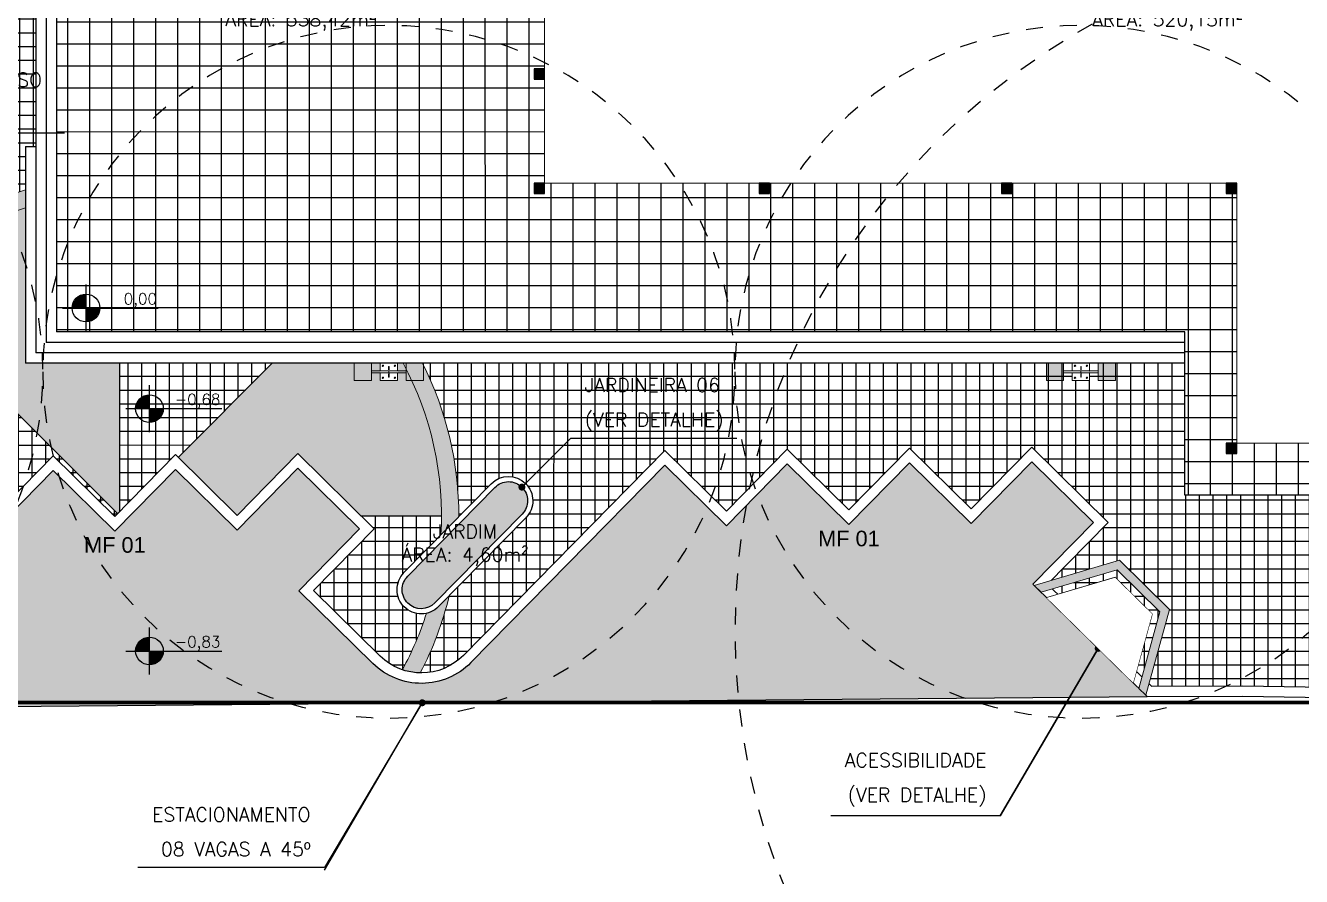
# Model space of a CAD drawing. Extents: x 387222 to 388513, y 9633222 to 9634061.
# Drawn here: x 387971.71 to 388008.59, y 9633419.35 to 9633443.92 of the extents above; entities that cross this region are included whole.
import ezdxf
from ezdxf.enums import TextEntityAlignment as Align

# ---------------------------------------------------------------- set-up
doc = ezdxf.new("R2010")
doc.units = 0
doc.header["$LTSCALE"] = 0.04921259842519685
doc.set_wipeout_variables(frame=1)
for name, pattern in [('ACAD_PROJEÇÃO', [0.2, 0.1, -0.1]), ('CONTINUO', [0]), ('DASHDOT', [1, 0.5, -0.25, 0, -0.25])]:
    doc.linetypes.add(name, pattern=pattern)
doc.layers.get('Defpoints').update_dxf_attribs({"color": 8})
for name, color, linetype in [('AI-Cotas', 12, 'Continuous'), ('AI-Símbolo', 12, 'Continuous'), ('Camada 1', 7, 'Continuous'), ('DLXLUM03', 2, 'Continuous'), ('HACHURA', 253, 'Continuous'), ('MEIO-FIO', 3, 'Continuous'), ('P01', 22, 'Continuous'), ('P04', 41, 'Continuous'), ('P08', 8, 'Continuous'), ('P2', 2, 'Continuous'), ('PISO PODOTÁTIL DE ALERTA', 22, 'Continuous'), ('RAMPA', 7, 'Continuous'), ('Texto', 2, 'Continuous')]:
    doc.layers.add(name, color=color, linetype=linetype)
for name, color, linetype, lineweight in [('ARQ_ALVENARIA', 1, 'Continuous', 0), ('ARQ_PISO', 7, 'Continuous', 13), ('PAISAGISMO', 73, 'Continuous', 25), ('POSTE 5m', 6, 'Continuous', 13)]:
    doc.layers.add(name, color=color, linetype=linetype, lineweight=lineweight)
doc.styles.add('COTA_200', font='romans.shx', dxfattribs={"height": 0.4})
doc.styles.add('RS', font='ROMANS.SHX', dxfattribs={"width": 1.1})
doc.styles.add('RS200', font='romans.shx', dxfattribs={"height": 0.4})
doc.styles.add('RUA_200', font='arial.ttf', dxfattribs={"height": 0.45})
doc.dimstyles.new('Cota 200', dxfattribs={"dimscale": 0.2, "dimtxt": 0.4, "dimasz": 1, "dimexe": 1.25, "dimexo": 0.625, "dimgap": 1, "dimtad": 1, "dimzin": 4, "dimdsep": 46, "dimtxsty": 'RS200', "dimblk": 'DOT', "dimcen": 0.1, "dimclrt": 2, "dimadec": 0, "dimazin": 0, "dimtfac": 1, "dimtix": 1, "dimtmove": 0, "dimatfit": 3, "dimldrblk": 'DOT', "dimfxl": 1, "dimarcsym": 0})
pattern_1 = [(90, (0, 0), (-0.396875, 1.124255375002021e-16), []), (180, (0, 0), (-1.367271224207824e-16, -0.396875), [])]

# ---------------------------------------------------------------- blocks, each defined once
blk = doc.blocks.new('_Dot')
at = {"color": 0, "linetype": 'ByBlock', "lineweight": -2}
blk.add_line((-0.5, 0), (-1, 0), dxfattribs=at)
at = {"color": 0, "linetype": 'ByBlock', "const_width": 0.5}
blk.add_lwpolyline([(-0.25, 0, 1), (0.25, 0, 1)], format="xyb", close=True, dxfattribs=at)
blk = doc.blocks.new('POSTE 5m')
h = blk.add_hatch(color=256)
h.dxf.hatch_style = 1
h.paths.add_polyline_path([(-0.2499999999940314, 1.000000000000909), (0.2500000000059686, 1.000000000000909), (0.2500000000059686, 0.5000000000009095), (-0.2499999999940314, 0.5000000000009095)])
h = blk.add_hatch(color=256)
h.dxf.hatch_style = 1
h.paths.add_polyline_path([(-0.2499999999940314, -1), (0.2500000000059686, -1), (0.2500000000059686, -0.5), (-0.2499999999940314, -0.5)])
for points in [[(-0.2499999999940314, 1.000000000000909), (0.2500000000059686, 1.000000000000909), (0.2500000000059686, 0.5000000000009095), (-0.2499999999940314, 0.5000000000009095)], [(-0.2499999999940314, -1), (0.2500000000059686, -1), (0.2500000000059686, -0.5), (-0.2499999999940314, -0.5)]]:
    blk.add_lwpolyline(points, close=True)
for points in [[(-0.02494806883356659, 1.000000000001052), (0.02494806884550371, 1.000000000000767)], [(-0.02494806883356659, -1.000000000000142), (0.02494806884550371, -0.9999999999998579)]]:
    blk.add_lwpolyline(points)
blk.add_wipeout([(-0.2500000000015348, 0.24999999999851602), (0.24999999999846523, 0.2500000000014778), (0.2500000000014271, -0.24999999999852213), (-0.24999999999857292, -0.250000000001484)])
blk.add_wipeout([(-0.024948068838058113, 0.24999999999968284), (-0.2500000000015916, 0.24999999999851602), (-0.24999999999862976, -0.250000000001484), (-0.02494806883805123, -0.25000000000014666), (-0.024948068839482918, -0.008316022882498709), (-0.1538388126940095, -0.008316022883268782), (-0.15383881269410798, 0.008316022880530613), (-0.024948068839467707, 0.00831602288087436)])
for p, q in [((-0.03863345511689431, 0.2499999999997726), (-0.2500000000015348, 0.2499999999985221)), ((-0.03863345511416583, -0.2500000000002274), (-0.2499999999985789, -0.2500000000014779))]:
    blk.add_line(p, q)
blk.add_lwpolyline([(-0.2500000000015348, 0.2499999999985221), (-0.2499999999985789, -0.2500000000014779)])
blk.add_wipeout([(0.024948068841008864, 0.250000000000132), (0.249999999998461, 0.25000000000146927), (0.25000000000142286, -0.2499999999985307), (0.02494806884101486, -0.24999999999986802), (0.024948068839583226, -0.008316022882224832), (0.15383881269416666, -0.008316022881454754), (0.15383881269406807, 0.00831602288234464), (0.024948068839598325, 0.008316022882000892)])
for p, q in [((-0.0249480688365793, 0.5000000000009095), (-0.02494806883953515, 1.023181539494544e-12)), ((0.02494806884254785, 0.5000000000009095), (0.02494806883953515, 7.389644451905042e-13)), ((-0.05982397687546381, 0.00831602288110389), (-0.1538388126940617, 0.008316022880535456)), ((-0.1538388126940617, 0.008316022880535456), (-0.1538388126939481, -0.00831602288326394)), ((0.02494806883953515, 1.70530256582424e-13), (-0.02494806883953515, -1.70530256582424e-13)), ((0.02494806884254785, -0.5), (0.02494806883953515, 1.70530256582424e-13)), ((0.2499999999984652, 0.2500000000014779), (0.03863345511405214, 0.2500000000002274)), ((0.05982397687523644, 0.008316022881786012), (0.1538388126940617, 0.008316022882354446)), ((0.1538388126941754, -0.008316022881444951), (0.1538388126940617, 0.008316022882354446)), ((-0.05982397687535013, -0.008316022882695506), (-0.1538388126939481, -0.00831602288326394)), ((-0.0249480688365793, -0.5), (-0.02494806883953515, -1.13686837721616e-13)), ((0.024948068839592, -0.008316022882212337), (0.1538388126941754, -0.008316022881444951)), ((0.2500000000014211, -0.2499999999985221), (0.038633455117008, -0.2499999999997726))]:
    blk.add_line(p, q)
blk.add_lwpolyline([(0.2499999999984652, 0.2500000000014779), (0.2500000000014211, -0.2499999999985221)])
for centre in [(-0.1729204630095751, 0.1729204621359486), (0.1729204614585456, 0.1729204621379949), (-0.1729204630075287, -0.1729204622353109), (0.1729204614605919, -0.1729204622332645)]:
    blk.add_circle(centre, 0.0198876919474139)
at = {"layer": 'Defpoints', "linetype": 'ACAD_PROJEÇÃO', "ltscale": 100}
blk.add_circle((0, 0), 10, dxfattribs=at)
blk = doc.blocks.new('POSTE 10m')
at = {"layer": 'Defpoints', "linetype": 'ACAD_PROJEÇÃO', "ltscale": 100}
blk.add_circle((0, 0), 20, dxfattribs=at)
blk = doc.blocks.new('*X430')
at = {"color": 0}
for p, q in [((-0.1092439952078573, -0.1470766164589037), (-0.1092439952078573, 0.1529233835411077)), ((-0.0827274909133658, -0.1470766164589037), (-0.08272749091336579, 0.1529233835411077)), ((-0.03424399520785444, -0.1470766164589037), (-0.03424399520785442, 0.1529233835411077)), ((-0.007727490913362957, -0.1470766164589037), (-0.007727490913362938, 0.1529233835411077)), ((0.0407560047921484, -0.1470766164589037), (0.04075600479214842, 0.1529233835411077)), ((0.06727250908663988, -0.1470766164589037), (0.0672725090866399, 0.1529233835411077)), ((0.1157560047921512, -0.1470766164589037), (0.1157560047921513, 0.1529233835411077)), ((0.1422725090866427, -0.1470766164589037), (0.1422725090866427, 0.1529233835411077))]:
    blk.add_line(p, q, dxfattribs=at)
blk = doc.blocks.new('Lum. Piso')
at = {"layer": 'HACHURA'}
h = blk.add_hatch(color=8, dxfattribs=at)
h.dxf.hatch_style = 1
h.paths.add_polyline_path([(0, -0.2999999523162842), (0.6000000014901161, -0.2999999523162842), (0.6000000014901161, 0.2999999523162842), (0, 0.2999999523162842)])
at = {"layer": 'DLXLUM03'}
for points in [[(0, -0.2999999523162842), (0.6000000014901161, -0.2999999523162842), (0.6000000014901161, 0.2999999523162842), (0, 0.2999999523162842)], [(0.07500000298023224, -0.2250000238418579), (0.5250000059604645, -0.2250000238418579), (0.5250000059604645, 0.2249999046325684), (0.07500000298023224, 0.2249999046325684)]]:
    blk.add_lwpolyline(points, close=True, dxfattribs=at)
at = {"layer": 'DLXLUM03', "xscale": 1.499999999999803, "yscale": 1.499999999999803, "zscale": 1.499999999999803}
blk.add_blockref('*X430', (0.2851501107215881, -0.004385232925415039), dxfattribs=at)
blk = doc.blocks.new('A$C71521215')
blk.add_wipeout([(8.30809585750103e-06, 2.3207240477204323), (0.2859305207966827, 2.314510190859438), (1.3533242392586544, 0.2908406164497128), (3.0882759101805277, 0.2531354706734419), (4.242579913348891, 2.2285217866301537), (4.528502125060186, 2.2223079316318035), (3.2299101346870884, -1.6521662473678589e-06), (1.2008262417512015, 0.04409577324986458)])
at = {"layer": 'RAMPA'}
for points in [[(0.5146682909689844, 2.30953910574317), (1.475322637299541, 0.4882364887744188), (2.974968530528713, 0.4556451700627804), (4.013842144981027, 2.233492871746421)], [(4.013842144981027, 2.233492871746421), (0.5146682909689844, 2.30953910574317)], [(1.475322637299541, 0.4882364887744188), (1.514432219963055, 2.287811562418938)], [(2.974968530528713, 0.4556451700627804), (3.014078113483265, 2.255220241844654)]]:
    blk.add_lwpolyline(points, dxfattribs=at)
blk.add_wipeout([(4.013842144981027, 2.2334928717464204), (2.974968530564395, 0.455645169541369), (3.0140781162612504, 2.255220369001134)])
blk.add_wipeout([(3.0140781134843646, 2.255220241945831), (1.5144322199966456, 2.287811562039094), (1.4753226372980248, 0.48823648982316215), (2.9749685305743476, 0.45564517071872324)])
blk.add_wipeout([(1.5144322210701553, 2.2878116109539475), (0.5146682909565643, 2.309539106065689), (1.4753226372887416, 0.48823648891477367)])
at = {"layer": 'PISO PODOTÁTIL DE ALERTA'}
h = blk.add_hatch(dxfattribs=at)
h.set_pattern_fill('HEX', color=256, scale=0.01)
h.set_pattern_definition([(0, (-387948.2243954765, -9633669.536576068), (0, 0.054992613154), [0.03175, -0.0635]), (120, (-387948.2243954765, -9633669.536576068), (-0.04762500001185428, -0.02749630657699998), [0.03174999999999999, -0.06349999999999997]), (59.99999999999999, (-387948.1926454765, -9633669.536576068), (-0.04762500001185427, 0.027496306577), [0.03175, -0.0635])])
h.paths.add_polyline_path([(3.229910134687088, -1.652166247367859e-06), (4.528502125060186, 2.222307931631804), (4.242579913348891, 2.228521786630154), (3.088275910180528, 0.2531354706734419), (1.353324239258654, 0.2908406164497137), (0.2859305207966829, 2.314510190859437), (8.30809585750103e-06, 2.320724047720432), (1.200826241751201, 0.04409577324986456)])
at = {"layer": 'ARQ_PISO'}
blk.add_lwpolyline([(4.242579913348891, 2.228521786630154), (3.088275910180528, 0.2531354706734419), (1.353324239258654, 0.2908406164497137), (0.2859305207966827, 2.314510190859437), (8.30809585750103e-06, 2.320724047720432), (1.200826241751201, 0.04409577324986458), (3.229910134687088, -1.652166247367859e-06), (4.528502125060186, 2.222307931631804)], close=True, dxfattribs=at)
blk = doc.blocks.new('niv-plan')
at = {"color": 0}
for p, q in [((0, -0.1700000000000053), (0, 0.1699999999999946)), ((-0.1699999999999875, 0), (0.5221995586714029, 0))]:
    blk.add_line(p, q, dxfattribs=at)
at = {"color": 250, "const_width": 0.1}
for points in [[(0, 0.0500000000000007, 0.4142135623730951), (-0.0499999999999972, 0, 1)], [(0, -0.0500000000000007, 0.4142135623730951), (0.0499999999999972, 0, 1)]]:
    blk.add_lwpolyline(points, format="xyb", dxfattribs=at)
at = {"color": 0}
blk.add_circle((0, 0), 0.1, dxfattribs=at)
at = {"color": 2, "style": 'RS'}
blk.add_attdef('RN0,00', text='', height=0.08, dxfattribs=at).set_placement((0.5123473574290074, 0.0263893295508986), align=Align.RIGHT)

msp = doc.modelspace()

# ---------------------------------------------------------------- hatches: boundary and pattern name
at = {"layer": 'Camada 1'}
h = msp.add_hatch(dxfattribs=at)
h.set_pattern_fill('ANSI37', color=256, scale=0.2, angle=45)
h.set_pattern_definition([(90, (0, 0), (-0.635, 1.110223024625157e-16), []), (180, (0, 0), (-1.110223024625157e-16, -0.635), [])])
h.paths.add_polyline_path([(387972.6128326783, 9633435.070389614), (388005.2128326783, 9633435.070389614), (388005.2128326783, 9633430.360389614), (388016.2128326783, 9633430.360389614), (388016.2128326783, 9633435.370389614), (388024.2128326783, 9633435.370389614), (388024.2128326783, 9633453.370389614), (388016.2128326783, 9633453.370389614), (388016.2128326783, 9633458.380389614), (388005.2128326783, 9633458.380389614), (388005.2128326783, 9633453.670389613), (387972.6128326783, 9633453.670389613)])
h.paths.add_polyline_path([(387986.7128326783, 9633449.370389614), (388006.7128326783, 9633449.370389614), (388006.7128326783, 9633456.880389614), (388014.7128326783, 9633456.880389614), (388014.7128326783, 9633451.870389614), (388022.7128326783, 9633451.870389614), (388022.7128326783, 9633436.870389614), (388014.7128326783, 9633436.870389614), (388014.7128326783, 9633431.860389614), (388006.7128326783, 9633431.860389614), (388006.7128326783, 9633439.370389614), (387986.7128326783, 9633439.370389614)], flags=16)
at = {"layer": 'P01'}
h = msp.add_hatch(color=256, dxfattribs=at)
h.dxf.hatch_style = 1
h.paths.add_polyline_path([(387971.7128326783, 9633438.652844435), (387971.7128326783, 9633439.174489118, 0.4044319686725431), (387964.9337728602, 9633427.355493734), (387965.3480602352, 9633427.777124828, -0.3903619344108216)])
h.paths.add_polyline_path([(387983.1856773358, 9633434.170389611), (387982.6218932451, 9633434.170389611, -0.1392552398419913), (387983.7178524532, 9633429.208227618), (387984.2341959066, 9633429.73372385, 0.1179149803235453)])
h.paths.add_polyline_path([(387983.9597851912, 9633427.456924833), (387983.6477822792, 9633427.13939131, -0.1456074109012279), (387983.2983809462, 9633426.946237592, -0.04777886212455303), (387982.603164795, 9633425.314870745, 0.07779157324483549), (387983.1209224201, 9633425.223254576, 0.06109441560120763)])
h = msp.add_hatch(color=256, dxfattribs=at)
h.dxf.hatch_style = 1
h.paths.add_polyline_path([(387965.3480602352, 9633427.777124828), (387967.2963265422, 9633429.75992639), (387965.1342309359, 9633429.75992639, 0.05376513495287053)])
h.paths.add_polyline_path([(387974.3695950838, 9633429.82456224), (387974.4342309344, 9633429.890343836), (387974.4342309344, 9633434.170389611), (387971.7128326783, 9633434.170389611), (387971.7128326783, 9633438.652844435, 0.1227177495042901), (387967.8581378748, 9633436.336019449)])
h.paths.add_polyline_path([(387979.5782945514, 9633431.558584634), (387981.4088360771, 9633429.75992639), (387983.7342309359, 9633429.75992639, 0.1241582399526922), (387982.6218932451, 9633434.170389611), (387978.8446941564, 9633434.170389611), (387976.1230616519, 9633431.448757106), (387977.8261254166, 9633429.77535629)])
at = {"layer": 'P04'}
h = msp.add_hatch(dxfattribs=at)
h.set_pattern_fill('NET', color=256, scale=0.125, angle=90)
h.set_pattern_definition([(90, (-300, 0), (-0.396875, 2.430158492058029e-17), []), (180, (-300, 0), (-4.860316984116058e-17, -0.396875), [])])
h.paths.add_polyline_path([(387972.0128326783, 9633446.679823576), (387972.3128326783, 9633446.679823576), (387972.3128326783, 9633452.934540559), (387972.6128326783, 9633452.934540559), (387972.6128326783, 9633453.670389613), (388003.7128326783, 9633453.670389613), (388003.7128326783, 9633457.011668637, 0.01660991179531186), (388001.655205679, 9633458.163246712, -0.2243512952957448), (387999.0851864197, 9633455.910471335), (387998.9478258566, 9633456.391233308, -0.05192841478117414), (387998.2337985893, 9633456.26532875), (387991.1277285833, 9633455.76157377, -0.8113683671036463), (387990.0524224064, 9633459.52514539), (387993.2814051873, 9633461.23017643, 0.01841261122707049), (387990.713912448, 9633461.719495563), (387990.6236443121, 9633461.12543066, -0.0008954191292803738), (387990.7471787171, 9633461.106342617), (387990.7021106195, 9633460.80974433), (387990.4885758017, 9633460.23652938, 0.07591118160761585), (387980.2238059163, 9633460.23652938), (387980.1338050943, 9633460.828835059, 0.0009031827085308537), (387980.0102711293, 9633460.809744336), (387979.9652030334, 9633461.106342625, -0.0008954188909110727), (387980.0887374057, 9633461.12543066), (387979.9984654699, 9633461.71952057, 0.01841293369356769), (387977.4309258272, 9633461.230203204), (387980.6599593117, 9633459.52514539, -0.811368367078276), (387979.5846531348, 9633455.76157377), (387972.4785831293, 9633456.26532875, -0.05192841482694203), (387971.7645558614, 9633456.391233308), (387971.6271952983, 9633455.910471335, -0.2237722676681585), (387969.0606902564, 9633458.155149281, 0.07727823364114926), (387960.2538163341, 9633451.71842622, -0.5354082035279647), (387944.7493379978, 9633454.824948369), (387944.1042327444, 9633428.065065, 0.4254350763968792), (387947.8551693973, 9633424.276259935), (387962.105013551, 9633424.476591421), (387964.9337728602, 9633427.355493734, -0.4044319686649162), (387971.7128326783, 9633439.174489118), (387971.7128326783, 9633440.425106594), (387972.0128326783, 9633440.425106594)])
h.paths.add_polyline_path([(387965.4683841327, 9633438.343416668, -1), (387962.4683841331, 9633438.343416668, -1)], flags=16)
h.paths.add_polyline_path([(387957.986463774, 9633446.164812414, -1), (387960.9864637736, 9633446.164812414, -1)], flags=16)
h.paths.add_polyline_path([(387960.9695814838, 9633440.960295578, -1), (387957.9695814842, 9633440.960295578, -1)], flags=16)
h.paths.add_polyline_path([(387961.9348307991, 9633435.60843014, 0.009178395280010692), (387961.7285880107, 9633435.145707462, 0.1551119491722647), (387960.9508192402, 9633426.820945427, -0.05593851640861195), (387957.3185275372, 9633427.909692155), (387957.2784997309, 9633427.818048561, -0.00219301410407939), (387957.1407763203, 9633427.877485042), (387957.1007500627, 9633427.785844993, -0.1890008172516899), (387948.2231779042, 9633436.66341715), (387948.314817953, 9633436.703443406, -0.002193014098723984), (387948.2553814729, 9633436.841166817), (387948.3470250705, 9633436.881194623, -0.1688209604756983), (387947.5831381734, 9633448.016735226, 0.1804623339785791), (387955.8622669441, 9633446.663520046, 0.01268356774380007), (387956.4562514317, 9633446.796615282, 0.4602604180185438)], flags=16)
h = msp.add_hatch(dxfattribs=at)
h.set_pattern_fill('NET', color=256, scale=0.125, angle=89.99999999999999)
h.set_pattern_definition(pattern_1)
h.paths.add_polyline_path([(388020.7164656646, 9633429.761773713), (388020.1741461792, 9633429.970455024, -0.7225506700937917), (388020.3106256719, 9633432.815460382, 0.01841212166500668), (388019.7597847013, 9633435.370389614), (388016.2128326783, 9633435.370389614), (388016.2128326783, 9633430.360389614), (388005.2128326783, 9633430.360389614), (388005.2128326783, 9633434.170389611), (387983.1856773358, 9633434.170389611, -0.1179149803235454), (387984.2341959066, 9633429.73372385), (387985.1722979605, 9633430.68845484, -0.4142135622743975), (387986.1622092542, 9633430.697151419, -0.414213562398668), (387986.1709058323, 9633429.707240123), (387983.9597851912, 9633427.456924833, -0.06109441560120796), (387983.1209224201, 9633425.223254576, 0.206368927856956), (387984.3672854586, 9633425.731444161), (387990.1844869847, 9633431.651762262), (387991.9677153276, 9633429.899593126), (387993.7198844624, 9633431.68282147), (387995.5031128053, 9633429.930652333), (387997.25528194, 9633431.713880679), (387999.038510283, 9633429.96171154), (388000.7906794179, 9633431.744939886), (388003.0018825631, 9633429.572250156), (388001.2497134284, 9633427.789021814), (388004.2445508674, 9633424.846346669), (388006.8853261559, 9633424.848388016), (388020.8005665701, 9633424.631119, 0.03618353630512278)])
at = {"layer": 'P08'}
h = msp.add_hatch(dxfattribs=at)
h.set_pattern_fill('NET', color=256, scale=0.125, angle=89.99999999999999)
h.set_pattern_definition(pattern_1)
h.paths.add_polyline_path([(387967.8581378748, 9633436.336019449, 0.1989123672711534), (387965.1342309359, 9633429.75992639), (387967.2963265422, 9633429.75992639), (387968.9721021182, 9633431.46540701), (387970.7553304612, 9633429.713237876), (387972.5074995959, 9633431.49646622), (387974.2907279389, 9633429.744297085), (387974.3695950838, 9633429.82456224)])
h.paths.add_polyline_path([(387978.8446941564, 9633434.170389611), (387974.4342309344, 9633434.170389611), (387974.4342309344, 9633429.890343836), (387976.0428970736, 9633431.527525427), (387976.1230616519, 9633431.448757106)])
h.paths.add_polyline_path([(387983.7178524532, 9633429.208227618, 0.01484041380222145), (387983.7342309359, 9633429.75992639), (387981.4088360771, 9633429.75992639), (387981.7894976967, 9633429.385894908), (387980.0373285619, 9633427.602666568), (387981.9632151726, 9633425.7103239, 0.1120169250941012), (387982.603164795, 9633425.314870745, 0.04777886212455361), (387983.2983809462, 9633426.946237592, -0.2533273309507714), (387982.6578709847, 9633427.130694734, -0.4142135624379544), (387982.6491744065, 9633428.120606028)])
h = msp.add_hatch(dxfattribs=at)
h.set_pattern_fill('AR-HBONE', color=256, scale=0.002, angle=90)
h.set_pattern_definition([(135, (0, 0), (-0.2873681958742129, 4.601793649310923e-17), [0.6096, -0.2032]), (225, (-0.143684, 0.143684), (-0.2873681958742129, 4.601793649310923e-17), [0.6096, -0.2032])])
h.paths.add_polyline_path([(388000.825465731, 9633427.78529471), (388002.5776348657, 9633429.568523053), (388000.7944065228, 9633431.320692189), (387999.042237388, 9633429.537463844), (387997.2590090451, 9633431.28963298), (387995.5068399103, 9633429.506404636), (387993.7236115673, 9633431.258573772), (387991.9714424326, 9633429.475345429), (387990.1882140895, 9633431.227514565), (387984.581272859, 9633425.521183865, -0.4142135623503188), (387981.752954877, 9633425.4963365), (387979.6130808646, 9633427.59893946), (387981.3652499994, 9633429.382167805), (387979.5820216563, 9633431.134336937), (387977.8298525217, 9633429.351108598), (387976.0466241785, 9633431.103277732), (387974.2944550439, 9633429.320049386), (387972.511226701, 9633431.072218522), (387970.7590575661, 9633429.288990177), (387968.9758292232, 9633431.041159313), (387962.2325569923, 9633424.178354844), (388004.1219244034, 9633424.546251789)])
at = {"layer": 'PAISAGISMO', "ltscale": 0.5}
h = msp.add_hatch(color=256, dxfattribs=at)
h.dxf.hatch_style = 1
edge = h.paths.add_edge_path()
edge.add_arc((387985.6716018954, 9633430.197847484), 0.5500000007852848, -44.496657566389274, 45.503342434590024, ccw=False)
edge.add_line((387986.0639121318, 9633429.812370272), (387983.5407885777, 9633427.24452146))
edge.add_arc((387983.1484783421, 9633427.629998667), 0.5499999986631766, 225.5033423894234, 315.5033426509258, ccw=False)
edge.add_arc((387983.1484783414, 9633427.629998667), 0.5499999981104126, 135.5033424402713, 225.5033424413259, ccw=False)
edge.add_line((387982.7561681068, 9633428.015475877), (387985.279291661, 9633430.583324691))
edge.add_arc((387985.6716018975, 9633430.197847484), 0.5499999993274809, 45.50334259029751, 135.5033427189238, ccw=False)

# ---------------------------------------------------------------- linework, layer by layer
at = {"layer": 'AI-Cotas'}
for points in [[(387999.8819316535, 9633421.095281353), (388002.7103587782, 9633425.933232287)], [(387980.3488135728, 9633419.524352381), (387983.1772406976, 9633424.362303315)]]:
    msp.add_lwpolyline(points, dxfattribs=at)
at = {"layer": 'AI-Cotas', "linetype": 'DASHDOT', "ltscale": 30, "const_width": 0.1}
msp.add_lwpolyline([(388048.6619502794, 9633424.370389614), (387935.857396168, 9633424.370389614)], dxfattribs=at)
at = {"layer": 'ARQ_ALVENARIA'}
msp.add_lwpolyline([(388006.7128326783, 9633431.860389614), (388006.7128326783, 9633439.370389614), (387986.7128326783, 9633439.370389614), (387986.7128326783, 9633449.370389614), (388006.7128326783, 9633449.370389614), (388006.7128326783, 9633456.880389614), (388014.7128326783, 9633456.880389614), (388014.7128326783, 9633451.870389614), (388022.7128326783, 9633451.870389614), (388022.7128326783, 9633436.870389614), (388014.7128326783, 9633436.870389614), (388014.7128326783, 9633431.860389614)], close=True, dxfattribs=at)
at = {"layer": 'ARQ_PISO'}
for radius, start, end in [(9.8, 106.1226056086118, 194.2025345400041), (9.3, 107.0150847167964, 192.310208679008), (9.3, 356.5990774002689, 28.31009657987864), (9.8, 359.846806515163, 26.74671668434379), (9.8, 332.4239410545229, 346.4083679197074), (9.3, 331.4475552156628, 342.3893428301439)]:
    msp.add_arc((387974.4342309359, 9633429.75992638), radius, start, end, dxfattribs=at)
at = {"layer": 'Camada 1'}
for points in [[(387974.369595084, 9633429.82456224), (387967.8581378751, 9633436.336019449)], [(387974.4342309344, 9633429.890343836), (387974.4342309344, 9633434.170389611)], [(387976.1230616511, 9633431.448757106), (387978.8446941564, 9633434.170389611)], [(387981.4088360771, 9633429.75992639), (387983.7342309359, 9633429.75992639)]]:
    msp.add_lwpolyline(points, dxfattribs=at)
at = {"layer": 'MEIO-FIO'}
for points in [[(388004.1219244039, 9633424.546251789), (388006.8831001817, 9633424.548386207), (388029.1949871714, 9633424.20001409, 0.4187937791647714), (388033.2574345423, 9633428.1995266), (388033.2574345423, 9633435.670389615)], [(388004.2445508669, 9633424.846346669), (388006.8853261559, 9633424.848388016), (388029.1996707241, 9633424.499977529, 0.4187937792639182), (388032.9574345423, 9633428.1995266), (388032.9574345423, 9633435.370389614)], [(388004.2434373589, 9633424.847440783), (388001.2497134284, 9633427.789021814), (388003.0018825631, 9633429.572250156), (388000.7906794179, 9633431.744939886), (387999.038510283, 9633429.96171154), (387997.25528194, 9633431.713880679), (387995.5031128053, 9633429.930652333), (387993.7198844624, 9633431.68282147), (387991.9677153276, 9633429.899593126), (387990.1844869847, 9633431.651762262), (387984.3672854572, 9633425.73144416, -0.414213562373107), (387981.9632151723, 9633425.7103239), (387980.0373285619, 9633427.602666568), (387981.7894976967, 9633429.385894908), (387979.5782945514, 9633431.558584634), (387977.8261254166, 9633429.77535629), (387976.0428970736, 9633431.527525427), (387974.2907279389, 9633429.744297085), (387972.5074995959, 9633431.49646622), (387970.7553304612, 9633429.713237876), (387968.9721021182, 9633431.46540701), (387962.105662259, 9633424.477251628)], [(388004.121813545, 9633424.546360716), (388000.825465731, 9633427.78529471), (388002.5776348657, 9633429.568523053), (388000.7944065228, 9633431.320692189), (387999.042237388, 9633429.537463844), (387997.2590090451, 9633431.28963298), (387995.5068399103, 9633429.506404636), (387993.7236115673, 9633431.258573772), (387991.9714424326, 9633429.475345429), (387990.1882140895, 9633431.227514565), (387984.5812728584, 9633425.521183865, -0.4142135623731084), (387981.7529548762, 9633425.4963365), (387979.6130808646, 9633427.59893946), (387981.3652499994, 9633429.382167805), (387979.5820216563, 9633431.134336937), (387977.8298525217, 9633429.351108598), (387976.0466241785, 9633431.103277732), (387974.2944550439, 9633429.320049386), (387972.511226701, 9633431.072218522), (387970.7590575661, 9633429.288990177), (387968.9758292232, 9633431.041159313), (387962.2325569923, 9633424.178354844)], [(387986.1622092542, 9633430.697151419, -0.4142135623730964), (387986.1709058324, 9633429.707240123), (387983.6477822784, 9633427.13939131, -0.4142135623730878), (387982.6578709847, 9633427.130694734), (387982.6578709847, 9633427.130694734, -0.4142135623731028), (387982.6491744064, 9633428.120606028), (387985.1722979603, 9633430.68845484, -0.4142135623730864), (387986.1622092542, 9633430.697151419), (387986.1622092542, 9633430.697151419)]]:
    msp.add_lwpolyline(points, format="xyb", dxfattribs=at)
msp.add_lwpolyline([(387986.057079106, 9633430.59015772, -0.4142135623731202), (387986.0639121318, 9633429.812370272), (387983.5407885777, 9633427.24452146, -0.4142135623730631), (387982.7630011328, 9633427.237688433, -0.4142135623731041), (387982.7561681068, 9633428.015475877), (387985.279291661, 9633430.583324691, -0.4142135623730631)], format="xyb", close=True, dxfattribs=at)
at = {"layer": 'P08'}
msp.add_lwpolyline([(387962.2325569923, 9633424.178354844), (388004.1219244039, 9633424.546251789)], dxfattribs=at)
at = {"layer": 'P2'}
for points in [[(388005.2128326783, 9633453.670389613), (388005.2128326783, 9633458.380389614), (388016.2128326783, 9633458.380389614), (388016.2128326783, 9633453.370389614), (388024.2128326783, 9633453.370389614), (388024.2128326783, 9633435.370389614), (388016.2128326783, 9633435.370389614), (388016.2128326783, 9633430.360389614), (388005.2128326783, 9633430.360389614), (388005.2128326783, 9633435.070389614)], [(387972.6128326783, 9633453.670389613), (387972.6128326783, 9633435.070389614)], [(387972.3128326783, 9633452.934540559), (387972.3128326783, 9633434.770389613)], [(387972.0128326783, 9633446.679823576), (387972.0128326783, 9633434.470389612)], [(387971.7128326783, 9633440.425106594), (387971.7128326783, 9633434.170389611)], [(388005.2128326783, 9633434.770389613), (387972.3128326783, 9633434.770389613)], [(388005.2128326783, 9633435.070389614), (387972.6128326783, 9633435.070389614)], [(388005.2128326783, 9633434.470389612), (387972.0128326783, 9633434.470389612)], [(388005.2128326783, 9633434.170389611), (387971.7128326783, 9633434.170389611)]]:
    msp.add_lwpolyline(points, dxfattribs=at)
at = {"layer": 'Texto'}
msp.add_lwpolyline([(387971.7128326783, 9633440.425106594), (387972.0128326783, 9633440.425106594)], dxfattribs=at)

# ---------------------------------------------------------------- texts
at = {"color": 0, "linetype": 'CONTINUO', "style": 'RUA_200'}
for p in [(387995.5068399103, 9633429.106404636), (387974.2944550439, 9633428.920049386)]:
    msp.add_text('MF 01', height=0.45, dxfattribs=at).set_placement(p, align=Align.MIDDLE_CENTER)
at = {"layer": 'AI-Cotas', "color": 2, "char_height": 0.4, "style": 'RS200'}
for s, insert, attachment_point in [('\\pxsm1.5;PAGINAÇÃO DE PISO\\P(VER DETALHE)', (387966.8432578674, 9633441.018290402), 7), ('\\pxsm1.5;ACESSIBILIDADE\\P(VER DETALHE)', (387999.4819316535, 9633422.904805163), 3), ('\\pxsm1.5;ESTACIONAMENTO\\P08 VAGAS A 45º', (387979.9488135728, 9633421.33387619), 3)]:
    msp.add_mtext(s, dxfattribs=dict(at, insert=insert, attachment_point=attachment_point))
at = {"layer": 'Texto', "char_height": 0.4, "attachment_point": 5, "style": 'COTA_200'}
for s, insert in [('PATAMAR\\PÁREA: 538,42m² ', (387979.6628326783, 9633444.370389614)), ('IGREJA\\PÁREA: 520,15m² ', (388004.7128326783, 9633444.370389614)), ('JARDIM\\PÁREA: 4,60m² ', (387984.4100401193, 9633428.913923075))]:
    msp.add_mtext_dynamic_manual_height_columns(s, width=5.8627702961262, gutter_width=2.5, heights=[0], dxfattribs=dict(at, insert=insert))

# ---------------------------------------------------------------- leaders
at = {"layer": 'AI-Cotas', "annotation_type": 0, "has_hookline": 1}
for points, hookline_direction, text_width in [([(387965.029044305, 9633439.40407684), (387966.4432578674, 9633440.818290403), (387966.6432578674, 9633440.818290403)], 0, 5.999999999999999), ([(388002.7103587782, 9633425.933232287), (387999.8819316535, 9633421.095281353), (387999.6819316535, 9633421.095281353)], 1, 4.495238095238096), ([(387983.1772406976, 9633424.362303315), (387980.3488135728, 9633419.600542858), (387980.1488135728, 9633419.600542858)], 1, 4.990476190476191)]:
    msp.add_leader(points, dimstyle='Cota 200', dxfattribs=dict(at, hookline_direction=hookline_direction, text_width=text_width))

# ---------------------------------------------------------------- next in the draw order: block references
at = {"layer": 'POSTE 5m', "xscale": -1, "rotation": 90}
msp.add_blockref('POSTE 5m', (388002.2128326783, 9633433.920389611), dxfattribs=at)

# ---------------------------------------------------------------- next in the draw order: block references
at = {"layer": 'DLXLUM03', "xscale": 0.500004739048179, "yscale": 0.500004739048179, "zscale": 0.500004739048179}
for p in [(387992.9128298341, 9633439.220388217), (387999.9128298341, 9633439.220388217), (388006.4128298341, 9633439.220388217), (388006.4128298342, 9633431.710388217)]:
    msp.add_blockref('Lum. Piso', p, dxfattribs=at)
at = {"layer": 'POSTE 5m', "xscale": -1, "rotation": 90}
msp.add_blockref('POSTE 5m', (387982.2128326783, 9633433.920389611), dxfattribs=at)

# ---------------------------------------------------------------- next in the draw order: linework, layer by layer
at = {"layer": 'AI-Cotas'}
msp.add_lwpolyline([(387987.4712926684, 9633432.004371282), (387986.057079106, 9633430.59015772)], dxfattribs=at)

# ---------------------------------------------------------------- next in the draw order: block references
msp.add_blockref('POSTE 10m', (388012.2211487012, 9633426.465039277))
at = {"layer": 'AI-Símbolo', "xscale": 4, "yscale": 4, "zscale": 4}
for p, values in [((387973.4610206204, 9633435.76243206), {'RN0,00': '0,00'}), ((387975.2952558461, 9633432.856587375), {'RN0,00': '-0,68'}), ((387975.2952558461, 9633425.856587375), {'RN0,00': '-0,83'})]:
    msp.add_blockref('niv-plan', p, dxfattribs=at).add_auto_attribs(values)
at = {"layer": 'DLXLUM03', "xscale": 0.500004739048179, "yscale": 0.500004739048179, "zscale": 0.500004739048179}
for p in [(387986.412829834, 9633442.520391012), (387986.4128298341, 9633439.220388217)]:
    msp.add_blockref('Lum. Piso', p, dxfattribs=at)
at = {"layer": 'POSTE 5m', "xscale": -1, "rotation": 90}
msp.add_blockref('POSTE 5m', (387962.2128326783, 9633433.920389611), dxfattribs=at)

# ---------------------------------------------------------------- next in the draw order: texts
at = {"layer": 'AI-Cotas', "color": 2, "insert": (387987.8712926684, 9633432.204371281), "char_height": 0.4, "attachment_point": 7, "style": 'RS200'}
msp.add_mtext('\\pxsm1.5;JARDINEIRA 06\\P(VER DETALHE)', dxfattribs=at)

# ---------------------------------------------------------------- next in the draw order: leaders
at = {"layer": 'AI-Cotas', "annotation_type": 0, "has_hookline": 1, "hookline_direction": 0, "text_width": 4.399999999999999}
msp.add_leader([(387986.057079106, 9633430.59015772), (387987.4712926684, 9633432.004371282), (387987.6712926684, 9633432.004371282)], dimstyle='Cota 200', dxfattribs=at)

# ---------------------------------------------------------------- next in the draw order: block references
at = {"rotation": 136.7483369964139}
msp.add_blockref('A$C71521215', (388005.6792644188, 9633426.268811785), dxfattribs=at)

doc.saveas('drawing.dxf')
